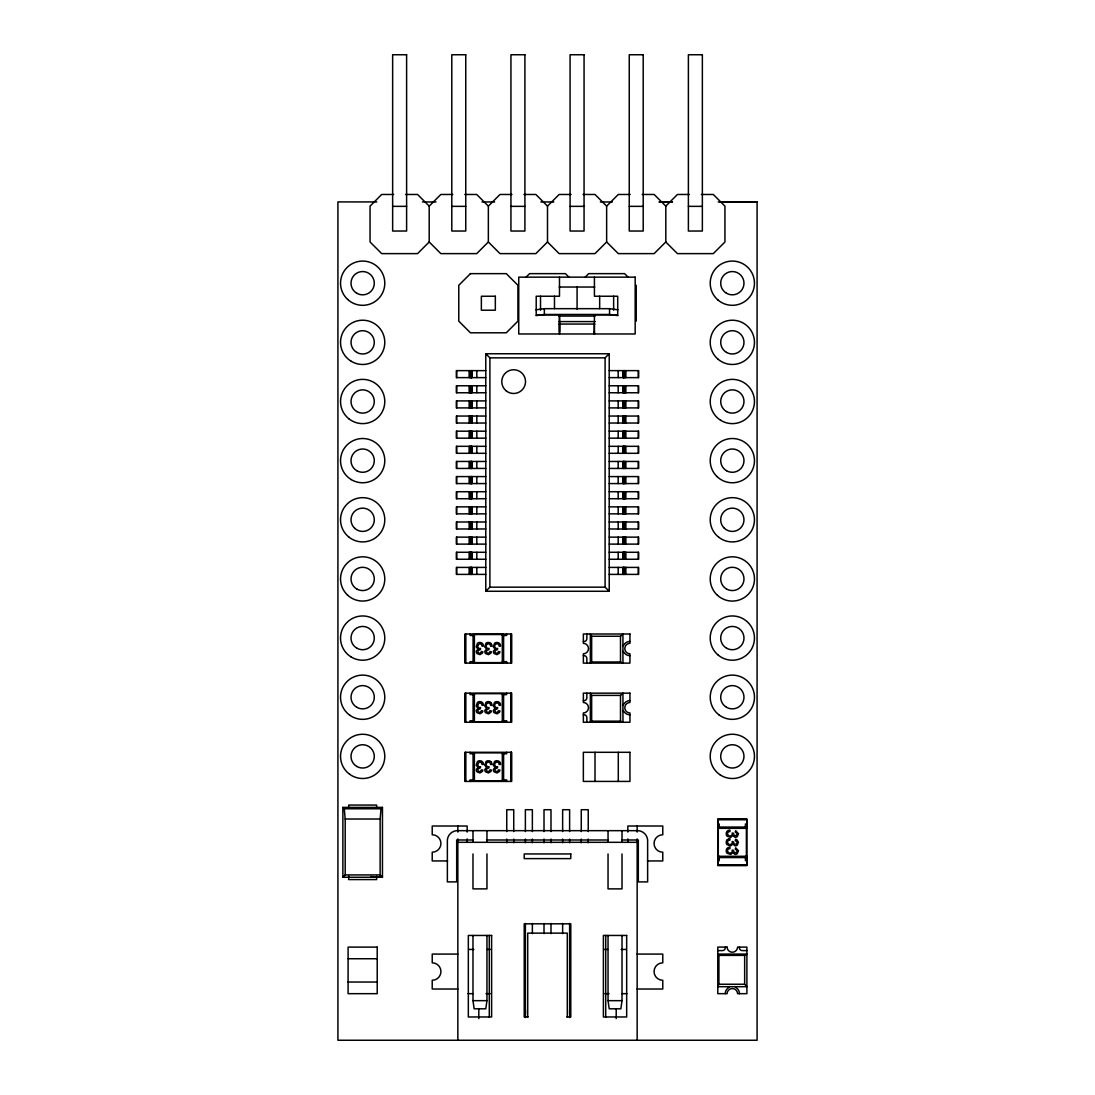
<?xml version="1.0" encoding="UTF-8"?>
<svg xmlns="http://www.w3.org/2000/svg" width="1095" height="1095" viewBox="0 0 1095 1095"><rect width="100%" height="100%" fill="white"/><g stroke="black" fill="none" stroke-linecap="round" stroke-linejoin="round"><path stroke-width="1.5" d="M559.49 331.648L559.49 314.881L536.208 314.881L536.208 296.239L559.49 296.239L559.49 277.144M594.352 324.065L594.352 333.975L594.421 314.881L617.717 314.881L617.703 296.239L594.421 296.239L594.421 277.144M718.293 856.29L718.293 827.053L746.379 827.053L746.379 857.563L718.293 857.563L718.293 856.29L746.379 856.29M525.395 1014.353L525.395 1010.151M569.646 1014.353L569.646 1010.124M370.904 876.561L382.456 877.246L380.129 874.919L380.129 819.019L381.046 808.781L382.456 807.385L342.872 807.385L342.872 877.246L382.456 877.246L382.456 807.385M486.96 935.458L486.96 1000.666L485.783 1008.81L474.149 1008.81L472.985 1000.666L472.985 935.458M622.015 935.458L622.015 1000.666L620.851 1008.81L609.217 1008.81L608.04 1000.666L608.04 935.458M718.909 984.241L717.786 986.691L746.899 986.691L744.655 984.241L744.655 955.387L746.899 954.087L717.786 954.087L718.909 955.387L718.909 984.241L744.655 984.241M464.759 194.472L476.708 194.472L488.356 206.12L488.356 241.981L476.708 253.616L440.847 253.616L429.199 241.981L429.199 206.12L440.847 194.472L452.796 194.472M429.199 241.981L417.565 253.616L381.703 253.616L370.055 241.981L370.055 206.12L381.703 194.472L393.653 194.472M488.356 206.12L499.991 194.472L511.954 194.472M488.356 241.981L499.991 253.616L535.852 253.616L547.5 241.981L547.5 206.12L559.148 194.472L571.097 194.472M526.079 277.144L529.569 273.64L565.431 273.64L568.921 277.144M642.204 194.472L654.153 194.472L665.801 206.12L665.801 241.981L654.153 253.616L618.292 253.616L606.644 241.981L606.644 206.12L618.292 194.472L630.241 194.472M606.644 241.981L595.009 253.616L559.148 253.616L547.5 241.981M585.223 277.144L588.713 273.64L624.574 273.64L628.078 277.144M665.801 206.12L677.435 194.472L689.398 194.472M609.217 591.273L605.097 587.166L605.097 357.86L609.217 353.753L485.783 353.753L485.783 591.273L609.217 591.273L609.217 353.753M485.783 591.273L489.903 587.166L489.903 357.86L485.783 353.753M342.872 877.246L345.199 874.919L345.199 819.019L344.268 808.781L342.872 807.385M591.656 636.25L620.495 636.25L622.945 634.005L622.945 663.118L620.495 661.996L591.656 661.996L590.342 663.118L590.342 634.005L591.656 636.25L591.656 661.996M591.656 695.393L620.495 695.393L622.945 693.162L622.945 722.262L620.495 721.153L591.656 721.153L590.342 722.262L590.342 693.162L591.656 695.393L591.656 721.153M728.531 838.893L729.913 838.647L729.982 840.029C725.355 839.988 728.148 846.613 731.46 844.026A2.08 2.08 0 0 0 732.254 842.52L732.172 841.535L733.445 841.781L734.334 844.19L736.579 844.026L737.154 842L735.251 840.577L735.635 839.222L736.908 839.728L738.441 842.178L737.318 845.094A3.121 3.121 0 0 1 735.046 845.833L732.76 844.108L730.721 845.915L727.094 844.71A3.477 3.477 0 0 1 726.231 842.712L726.355 841.234A3.299 3.299 0 0 1 727.381 839.578M535.961 309.817L544.352 308.667L609.559 308.667L617.963 309.817M535.961 315.62L544.352 314.47L609.559 314.47L617.963 315.62M405.602 194.472L417.565 194.472L429.199 206.12M523.903 194.472L535.852 194.472L547.5 206.12M583.046 194.472L595.009 194.472L606.644 206.12M701.347 194.472L713.297 194.472L724.945 206.12L724.945 241.981L713.297 253.616L677.435 253.616L665.801 241.981M376.803 201.932L337.917 201.918L337.917 1040.25L757.083 1040.25L757.083 201.918L719.634 201.932M422.451 201.945L435.974 201.945M482.046 201.945L494.653 201.945M540.889 201.945L553.81 201.973M600.347 201.986L612.392 201.945M660.052 201.932L671.974 201.932M658.944 201.973L672.481 201.973M718.169 201.945L757.083 201.918M392.64 206.353L406.615 206.353M451.797 206.353L465.758 206.353M510.941 206.353L524.916 206.353M570.084 206.353L584.059 206.353M629.242 206.353L643.203 206.353M688.385 206.353L702.36 206.353M559.162 287.041L594.763 287.041M558.751 316.072L595.16 316.072M558.751 321.588L595.16 321.588M559.011 324.065L594.9 324.065M489.903 357.86L605.097 357.86M485.783 370.63L456.396 370.63L456.396 377.624L485.783 377.624M609.217 370.63L638.604 370.63L638.604 377.624L609.217 377.624M485.783 385.768L456.396 385.768L456.396 392.763L485.783 392.763M609.217 385.768L638.604 385.768L638.604 392.763L609.217 392.763M485.783 400.907L456.396 400.907L456.396 407.901L485.783 407.901M609.217 400.907L638.604 400.907L638.604 407.901L609.217 407.901M485.783 416.045L456.396 416.045L456.396 423.026L485.783 423.026M609.217 416.045L638.604 416.045L638.604 423.026L609.217 423.026M485.783 431.184L456.396 431.184L456.396 438.164L485.783 438.164M609.217 431.184L638.604 431.184L638.604 438.164L609.217 438.164M485.783 446.322L456.396 446.322L456.396 453.303L485.783 453.303M609.217 446.322L638.604 446.322L638.604 453.303L609.217 453.303M485.783 461.46L456.396 461.46L456.396 468.441L485.783 468.441M609.217 461.46L638.604 461.46L638.604 468.441L609.217 468.441M485.783 476.585L456.396 476.585L456.396 483.579L485.783 483.579M609.217 476.585L638.604 476.585L638.604 483.579L609.217 483.579M485.783 491.723L456.396 491.723L456.396 498.718L485.783 498.718M609.217 491.723L638.604 491.723L638.604 498.718L609.217 498.718M485.783 506.862L456.396 506.862L456.396 513.856L485.783 513.856M609.217 506.862L638.604 506.862L638.604 513.856L609.217 513.856M485.783 522L456.396 522L456.396 528.981L485.783 528.981M609.217 522L638.604 522L638.604 528.981L609.217 528.981M485.783 537.139L456.396 537.139L456.396 544.119L485.783 544.119M609.217 537.139L638.604 537.139L638.604 544.119L609.217 544.119M485.783 552.277L456.396 552.277L456.396 559.258L485.783 559.258M609.217 552.277L638.604 552.277L638.604 559.258L609.217 559.258M485.783 567.415L456.396 567.415L456.396 574.396L485.783 574.396M609.217 567.415L638.604 567.415L638.604 574.396L609.217 574.396M489.903 587.166L605.097 587.166M474.381 635.47L470.042 635.47L470.042 634.005M502.318 635.47L506.656 635.47L506.656 634.005M622.836 645.776L623.78 645.01A7.104 7.104 0 0 1 629.94 641.465M622.836 651.361L623.78 652.114A7.104 7.104 0 0 0 629.94 655.672M474.381 661.667L470.042 661.667L470.042 663.118M502.318 661.667L506.656 661.667L506.656 663.118M474.381 694.613L470.042 694.613L470.042 693.162M502.318 694.613L506.656 694.613L506.656 693.162M622.836 704.92L623.78 704.167A7.104 7.104 0 0 1 629.94 700.608M622.836 710.504L623.78 711.271A7.104 7.104 0 0 0 629.94 714.816M474.381 720.811L470.042 720.811L470.042 722.262M502.318 720.811L506.656 720.811L506.656 722.262M474.381 753.757L470.042 753.757L470.042 752.306M502.318 753.757L506.656 753.757L506.656 752.306M474.381 779.955L470.042 779.955L470.042 781.419M502.318 779.955L506.656 779.955L506.656 781.419M344.268 808.781L381.046 808.781M345.199 819.019L380.129 819.019M717.786 819.019L746.899 819.019M717.786 824.001L719.237 824.001L719.237 828.34M746.899 824.001L745.435 824.001L745.435 828.34M718.293 828.34L746.379 828.34M473.314 839.988L456.683 839.988L456.683 881.899L447.362 881.899L447.362 839.988A10.225 10.225 0 0 1 456.683 830.667L638.317 830.667A10.225 10.225 0 0 1 647.638 839.988L647.638 881.899L638.317 881.899L638.317 839.988L621.686 839.988M486.618 839.988L608.382 839.988M457.847 842.315L637.153 842.315M717.786 860.615L719.237 860.615L719.237 856.29M746.899 860.615L745.435 860.615L745.435 856.29M447.595 860.944L432.224 860.944L432.224 852.211A8.733 8.733 0 0 0 440.957 843.478A8.733 8.733 0 0 0 432.224 834.746L432.224 826.013L467.154 826.013L467.154 832.063M647.405 860.944L662.776 860.944L662.776 852.211A8.733 8.733 0 0 1 654.043 843.478A8.733 8.733 0 0 1 662.776 834.746L662.776 826.013L627.846 826.013L627.846 832.063M717.786 865.597L746.899 865.597M345.199 874.919L380.129 874.919M468.838 949.433L473.861 949.433M487.275 949.433L490.628 949.433M604.372 949.433L607.725 949.433M621.139 949.433L626.162 949.433M717.786 950.597L722.44 950.597A2.861 2.861 0 0 0 725.232 947.107M746.899 950.597L742.232 950.597A2.861 2.861 0 0 1 739.44 947.107M457.847 954.087L432.224 954.087L432.224 962.82A8.733 8.733 0 0 1 440.957 971.552A8.733 8.733 0 0 1 432.224 980.285L432.224 989.018L457.847 989.018M637.153 954.087L662.776 954.087L662.776 962.82A8.733 8.733 0 0 0 654.043 971.552A8.733 8.733 0 0 0 662.776 980.285L662.776 989.018L637.153 989.018M718.909 955.387L744.655 955.387M348.1 958.741L377.214 958.741M348.1 982.037L377.214 982.037M468.071 993.671L472.985 993.671M485.988 993.671L490.19 993.671M604.81 993.671L609.012 993.671M622.015 993.671L626.929 993.671M472.985 1000.666L486.96 1000.666M608.04 1000.666L622.015 1000.666M528.173 1016.968L524.218 1016.968L524.218 923.81L570.782 923.81L570.782 1016.968L566.827 1016.968M500.305 644.75L500.552 646.132L499.169 646.214C499.211 641.588 492.599 644.366 495.173 647.679A2.08 2.08 0 0 0 496.692 648.473L497.664 648.404L497.417 649.677L495.022 650.567L495.186 652.812L497.198 653.386L498.636 651.484L499.977 651.867L499.471 653.126L497.034 654.659L494.105 653.537A3.121 3.121 0 0 1 493.366 651.279L495.091 648.993L493.284 646.94L494.502 643.312A3.477 3.477 0 0 1 496.487 642.464L497.965 642.587A3.299 3.299 0 0 1 499.635 643.614M491.764 644.75L492.011 646.132L490.628 646.214C490.669 641.588 484.058 644.366 486.632 647.679A2.08 2.08 0 0 0 488.151 648.473L489.123 648.404L488.876 649.677L486.481 650.567L486.645 652.812L488.657 653.386L490.095 651.484L491.436 651.867L490.93 653.126L488.493 654.659L485.564 653.537A3.121 3.121 0 0 1 484.825 651.279L486.55 648.993L484.743 646.94L485.961 643.312A3.477 3.477 0 0 1 487.946 642.464L489.424 642.587A3.299 3.299 0 0 1 491.094 643.614M500.305 703.907L500.552 705.289L499.169 705.358C499.211 700.732 492.599 703.524 495.173 706.836A2.08 2.08 0 0 0 496.692 707.63L497.664 707.548L497.417 708.821L495.022 709.711L495.186 711.955L497.198 712.53L498.636 710.628L499.977 711.011L499.471 712.284L497.034 713.817L494.105 712.694A3.121 3.121 0 0 1 493.366 710.422L495.091 708.136L493.284 706.097L494.502 702.47A3.477 3.477 0 0 1 496.487 701.608L497.965 701.731A3.299 3.299 0 0 1 499.635 702.757M491.764 703.907L492.011 705.289L490.628 705.358C490.669 700.732 484.058 703.524 486.632 706.836A2.08 2.08 0 0 0 488.151 707.63L489.123 707.548L488.876 708.821L486.481 709.711L486.645 711.955L488.657 712.53L490.095 710.628L491.436 711.011L490.93 712.284L488.493 713.817L485.564 712.694A3.121 3.121 0 0 1 484.825 710.422L486.55 708.136L484.743 706.097L485.961 702.47A3.477 3.477 0 0 1 487.946 701.608L489.424 701.731A3.299 3.299 0 0 1 491.094 702.757M500.305 763.051L500.552 764.433L499.169 764.502C499.211 759.889 492.599 762.668 495.173 765.98A2.08 2.08 0 0 0 496.692 766.774L497.664 766.692L497.417 767.965L495.022 768.854L495.186 771.113L497.198 771.688L498.636 769.785L499.977 770.155L499.471 771.428L497.034 772.961L494.105 771.838A3.121 3.121 0 0 1 493.366 769.58L495.091 767.294L493.284 765.241L494.502 761.614A3.477 3.477 0 0 1 496.487 760.765L497.965 760.874A3.299 3.299 0 0 1 499.635 761.915M491.764 763.051L492.011 764.433L490.628 764.502C490.669 759.889 484.058 762.668 486.632 765.98A2.08 2.08 0 0 0 488.151 766.774L489.123 766.692L488.876 767.965L486.481 768.854L486.645 771.113L488.657 771.688L490.095 769.785L491.436 770.155L490.93 771.428L488.493 772.961L485.564 771.838A3.121 3.121 0 0 1 484.825 769.58L486.55 767.294L484.743 765.241L485.961 761.614A3.477 3.477 0 0 1 487.946 760.765L489.424 760.874A3.299 3.299 0 0 1 491.094 761.915M746.899 828.34L746.899 819.347L717.786 819.347L717.786 828.34M746.899 856.29L746.899 865.283L717.786 865.283L717.786 856.29M735.128 986.568L735.895 987.526A7.104 7.104 0 0 1 739.44 993.671M729.544 986.568L728.791 987.526A7.104 7.104 0 0 0 725.232 993.671M638.317 370.63L638.317 377.624M638.317 385.768L638.317 392.763M638.317 400.907L638.317 407.901M638.317 416.045L638.317 423.026M638.317 431.184L638.317 438.164M638.317 446.322L638.317 453.303M638.317 461.46L638.317 468.441M638.317 476.585L638.317 483.579M638.317 491.723L638.317 498.718M638.317 506.862L638.317 513.856M638.317 522L638.317 528.981M638.317 537.139L638.317 544.119M638.317 552.277L638.317 559.258M638.317 567.415L638.317 574.396M637.153 826.013L637.153 832.063M637.153 838.907L637.153 1040.25M636.222 285.289L636.222 321.15M627.846 838.907L627.846 842.315M625.847 370.63L625.847 377.624M625.847 385.768L625.847 392.763M625.847 400.907L625.847 407.901M625.847 416.045L625.847 423.026M625.847 431.184L625.847 438.164M625.847 446.322L625.847 453.303M625.847 461.46L625.847 468.441M625.847 476.585L625.847 483.579M625.847 491.723L625.847 498.718M625.847 506.862L625.847 513.856M625.847 522L625.847 528.981M625.847 537.139L625.847 544.119M625.847 552.277L625.847 559.258M625.847 567.415L625.847 574.396M625.053 370.63L625.053 377.624M625.053 385.768L625.053 392.763M625.053 400.907L625.053 407.901M625.053 416.045L625.053 423.026M625.053 431.184L625.053 438.164M625.053 446.322L625.053 453.303M625.053 461.46L625.053 468.441M625.053 476.585L625.053 483.579M625.053 491.723L625.053 498.718M625.053 506.862L625.053 513.856M625.053 522L625.053 528.981M625.053 537.139L625.053 544.119M625.053 552.277L625.053 559.258M625.053 567.415L625.053 574.396M624.342 370.63L624.342 377.624M624.342 385.768L624.342 392.763M624.342 400.907L624.342 407.901M624.342 416.045L624.342 423.026M624.342 431.184L624.342 438.164M624.342 446.322L624.342 453.303M624.342 461.46L624.342 468.441M624.342 476.585L624.342 483.579M624.342 491.723L624.342 498.718M624.342 506.862L624.342 513.856M624.342 522L624.342 528.981M624.342 537.139L624.342 544.119M624.342 552.277L624.342 559.258M624.342 567.415L624.342 574.396M623.753 370.63L623.753 377.624M623.753 385.768L623.753 392.763M623.753 400.907L623.753 407.901M623.753 416.045L623.753 423.026M623.753 431.184L623.753 438.164M623.753 446.322L623.753 453.303M623.753 461.46L623.753 468.441M623.753 476.585L623.753 483.579M623.753 491.723L623.753 498.718M623.753 506.862L623.753 513.856M623.753 522L623.753 528.981M623.753 537.139L623.753 544.119M623.753 552.277L623.753 559.258M623.753 567.415L623.753 574.396M623.356 370.63L623.356 377.624M623.356 385.768L623.356 392.763M623.356 400.907L623.356 407.901M623.356 416.045L623.356 423.026M623.356 431.184L623.356 438.164M623.356 446.322L623.356 453.303M623.356 461.46L623.356 468.441M623.356 476.585L623.356 483.579M623.356 491.723L623.356 498.718M623.356 506.862L623.356 513.856M623.356 522L623.356 528.981M623.356 537.139L623.356 544.119M623.356 552.277L623.356 559.258M623.356 567.415L623.356 574.396M623.123 370.63L623.137 377.624M623.123 385.768L623.137 392.763M623.123 400.907L623.137 407.901M623.137 416.045L623.123 423.026M623.137 431.184L623.123 438.164M623.137 446.322L623.123 453.303M623.123 461.46L623.137 468.441M623.123 476.585L623.137 483.579M623.137 491.723L623.123 498.718M623.137 506.862L623.123 513.856M623.137 522L623.123 528.981M623.123 537.139L623.137 544.119M623.137 552.277L623.123 559.258M623.137 567.415L623.123 574.396M622.015 830.667L622.015 842.315M622.015 853.949L622.015 888.88L608.04 888.88L608.04 853.949M620.495 636.25L620.495 661.996M620.495 695.393L620.495 721.153M618.182 370.63L618.182 377.624M618.182 385.768L618.182 392.763M618.182 400.907L618.182 407.901M618.182 416.045L618.182 423.026M618.182 431.184L618.182 438.164M618.182 446.322L618.182 453.303M618.182 461.46L618.182 468.441M618.182 476.585L618.182 483.579M618.182 491.723L618.182 498.718M618.182 506.862L618.182 513.856M618.182 522L618.182 528.981M618.182 537.139L618.182 544.119M618.182 552.277L618.182 559.258M618.182 567.415L618.182 574.396M618.292 752.306L618.292 781.419M616.198 1008.646L616.198 1018.624M613.638 296.239L613.638 310.213M609.559 308.667L609.559 314.47M608.04 830.667L608.04 842.315M605.713 935.39L605.713 1017.132M599.663 296.239L599.663 308.653M595.009 752.306L595.009 781.419M594.421 331.634L594.421 333.975M588.248 831.57L588.248 809.711L581.267 809.711L581.267 831.57M588.248 839.057L588.248 842.712M586.852 634.005L586.852 638.672A2.861 2.861 0 0 1 583.361 641.465M586.852 663.118L586.852 658.465A2.861 2.861 0 0 0 583.361 655.672M586.852 693.162L586.852 697.816A2.861 2.861 0 0 1 583.361 700.608M586.852 722.262L586.852 717.608A2.861 2.861 0 0 0 583.361 714.816M581.267 839.057L581.267 842.712M577.079 287L577.079 309.201M569.619 831.57L569.619 809.711L562.638 809.711L562.638 831.57M569.619 839.057L569.619 842.712M569.619 923.441L569.646 1017.556M567.292 1016.968L567.292 933.132L527.708 933.132L527.708 1016.968M562.638 839.057L562.638 842.712M562.638 923.441L562.638 933.652M559.559 324.065L559.559 333.975M559.49 314.881L559.49 333.975M554.481 296.239L554.481 308.653M550.99 831.57L550.99 809.711L544.01 809.711L544.01 831.57M550.99 839.057L550.99 842.712M550.99 923.441L550.99 933.652M544.352 308.667L544.352 314.47M544.01 839.057L544.01 842.712M544.01 923.441L544.01 933.652M540.519 296.239L540.519 310.213M532.362 831.57L532.362 809.711L525.381 809.711L525.381 831.57M532.362 839.057L532.362 842.712M532.362 923.441L532.362 933.652M525.381 839.057L525.381 842.712M525.381 923.441L525.395 1017.542M513.733 831.57L513.733 809.711L506.752 809.711L506.752 831.57M513.733 839.057L513.733 842.712M511.639 634.005L511.639 663.118M511.639 693.162L511.639 722.262M511.639 752.306L511.639 781.419M510.995 634.005L510.995 663.118M510.995 693.162L510.995 722.262M510.995 752.306L510.995 781.419M506.752 839.057L506.752 842.712M502.318 634.525L502.318 662.612M502.318 693.669L502.318 721.756M502.318 752.826L502.318 780.899M489.287 935.39L489.287 1017.132M486.96 830.667L486.96 842.315M486.96 853.949L486.96 888.88L472.985 888.88L472.985 853.949M478.802 1008.646L478.802 1018.624M476.818 370.63L476.818 377.624M476.818 385.768L476.818 392.763M476.818 400.907L476.818 407.901M476.818 416.045L476.818 423.026M476.818 431.184L476.818 438.164M476.818 446.322L476.818 453.303M476.818 461.46L476.818 468.441M476.818 476.585L476.818 483.579M476.818 491.723L476.818 498.718M476.818 506.862L476.818 513.856M476.818 522L476.818 528.981M476.818 537.139L476.818 544.119M476.818 552.277L476.818 559.258M476.818 567.415L476.818 574.396M474.381 634.525L474.381 662.612M474.381 693.669L474.381 721.756M474.381 752.826L474.381 780.899M472.985 830.667L472.985 842.315M471.863 370.63L471.877 377.624M471.863 385.768L471.877 392.763M471.877 400.907L471.863 407.901M471.877 416.045L471.863 423.026M471.877 431.184L471.863 438.164M471.863 446.322L471.877 453.303M471.877 461.46L471.863 468.441M471.863 476.585L471.877 483.579M471.863 491.723L471.877 498.718M471.863 506.862L471.877 513.856M471.877 522L471.863 528.981M471.877 537.139L471.863 544.119M471.877 552.277L471.863 559.258M471.863 567.415L471.877 574.396M471.644 370.63L471.644 377.624M471.644 385.768L471.644 392.763M471.644 400.907L471.644 407.901M471.644 416.045L471.644 423.026M471.644 431.184L471.644 438.164M471.644 446.322L471.644 453.303M471.644 461.46L471.644 468.441M471.644 476.585L471.644 483.579M471.644 491.723L471.644 498.718M471.644 506.862L471.644 513.856M471.644 522L471.644 528.981M471.644 537.139L471.644 544.119M471.644 552.277L471.644 559.258M471.644 567.415L471.644 574.396M471.247 370.63L471.247 377.624M471.247 385.768L471.247 392.763M471.247 400.907L471.247 407.901M471.247 416.045L471.247 423.026M471.247 431.184L471.247 438.164M471.247 446.322L471.247 453.303M471.247 461.46L471.247 468.441M471.247 476.585L471.247 483.579M471.247 491.723L471.247 498.718M471.247 506.862L471.247 513.856M471.247 522L471.247 528.981M471.247 537.139L471.247 544.119M471.247 552.277L471.247 559.258M471.247 567.415L471.247 574.396M470.658 370.63L470.658 377.624M470.658 385.768L470.658 392.763M470.658 400.907L470.658 407.901M470.658 416.045L470.658 423.026M470.658 431.184L470.658 438.164M470.658 446.322L470.658 453.303M470.658 461.46L470.658 468.441M470.658 476.585L470.658 483.579M470.658 491.723L470.658 498.718M470.658 506.862L470.658 513.856M470.658 522L470.658 528.981M470.658 537.139L470.658 544.119M470.658 552.277L470.658 559.258M470.658 567.415L470.658 574.396M469.947 370.63L469.947 377.624M469.947 385.768L469.947 392.763M469.947 400.907L469.947 407.901M469.947 416.045L469.947 423.026M469.947 431.184L469.947 438.164M469.947 446.322L469.947 453.303M469.947 461.46L469.947 468.441M469.947 476.585L469.947 483.579M469.947 491.723L469.947 498.718M469.947 506.862L469.947 513.856M469.947 522L469.947 528.981M469.947 537.139L469.947 544.119M469.947 552.277L469.947 559.258M469.947 567.415L469.947 574.396M469.153 370.63L469.153 377.624M469.153 385.768L469.153 392.763M469.153 400.907L469.153 407.901M469.153 416.045L469.153 423.026M469.153 431.184L469.153 438.164M469.153 446.322L469.153 453.303M469.153 461.46L469.153 468.441M469.153 476.585L469.153 483.579M469.153 491.723L469.153 498.718M469.153 506.862L469.153 513.856M469.153 522L469.153 528.981M469.153 537.139L469.153 544.119M469.153 552.277L469.153 559.258M469.153 567.415L469.153 574.396M467.154 838.907L467.154 842.315M465.703 634.005L465.703 663.118M465.703 693.162L465.703 722.262M465.703 752.306L465.703 781.419M465.06 634.005L465.06 663.118M465.06 693.162L465.06 722.262M465.06 752.306L465.06 781.419M457.847 826.013L457.847 832.063M457.847 838.907L457.847 1040.25M456.683 370.63L456.683 377.624M456.683 385.768L456.683 392.763M456.683 400.907L456.683 407.901M456.683 416.045L456.683 423.026M456.683 431.184L456.683 438.164M456.683 446.322L456.683 453.303M456.683 461.46L456.683 468.441M456.683 476.585L456.683 483.579M456.683 491.723L456.683 498.718M456.683 506.862L456.683 513.856M456.683 522L456.683 528.981M456.683 537.139L456.683 544.119M456.683 552.277L456.683 559.258M456.683 567.415L456.683 574.396M376.639 808.274L376.639 805.058L348.689 805.058L348.689 808.274M376.639 876.082L376.639 879.572L348.689 879.572L348.689 876.082M727.395 839.81A3.477 3.477 0 0 1 728.503 839.153M490.847 643.627A3.477 3.477 0 0 1 491.504 644.736M499.388 643.627A3.477 3.477 0 0 1 500.059 644.736M490.847 702.771A3.477 3.477 0 0 1 491.504 703.88M499.388 702.771A3.477 3.477 0 0 1 500.059 703.88M490.847 761.915A3.477 3.477 0 0 1 491.504 763.023M499.388 761.915A3.477 3.477 0 0 1 500.059 763.023M717.786 819.662L717.786 864.954L746.899 864.954L746.899 819.662L717.786 819.662M738.441 833.637L737.318 836.553A3.121 3.121 0 0 1 735.046 837.292L732.76 835.567L730.721 837.374L727.094 836.169A3.477 3.477 0 0 1 726.231 834.171L726.355 832.693A3.299 3.299 0 0 1 727.381 831.037A3.572 3.572 0 0 1 728.531 830.352L729.913 830.106L729.982 831.488C725.355 831.447 728.148 838.072 731.46 835.485A2.08 2.08 0 0 0 732.254 833.979L732.172 832.994L733.445 833.24L734.334 835.649L736.579 835.485L737.154 833.459L735.251 832.036L735.635 830.681L738.441 833.637M738.441 850.719L737.318 853.635A3.121 3.121 0 0 1 735.046 854.374L732.76 852.663L730.721 854.456L727.094 853.251A3.477 3.477 0 0 1 726.231 851.267L726.355 849.775A3.299 3.299 0 0 1 727.381 848.119A3.572 3.572 0 0 1 728.531 847.434L729.913 847.188L729.982 848.57C725.355 848.529 728.148 855.154 731.46 852.567A2.08 2.08 0 0 0 732.254 851.061L732.172 850.076L733.445 850.336L734.334 852.731L736.579 852.567L737.154 850.555L735.251 849.118L735.635 847.763L738.441 850.719M477.68 645.461L478.091 647.679A2.08 2.08 0 0 0 479.61 648.473L480.582 648.404L480.335 649.677L477.94 650.567L478.104 652.812L480.116 653.386L481.554 651.484L482.895 651.867L482.389 653.126L479.952 654.659L477.023 653.537A3.121 3.121 0 0 1 476.284 651.279L478.009 648.993L476.202 646.94L477.42 643.312A3.477 3.477 0 0 1 479.405 642.464L480.883 642.587A3.299 3.299 0 0 1 482.553 643.614A3.572 3.572 0 0 1 483.224 644.75L483.47 646.132L482.087 646.214L481.417 644.339L479.624 643.682L477.68 645.461M477.68 704.605L478.091 706.836A2.08 2.08 0 0 0 479.61 707.63L480.582 707.548L480.335 708.821L477.94 709.711L478.104 711.955L480.116 712.53L481.554 710.628L482.895 711.011L482.389 712.284L479.952 713.817L477.023 712.694A3.121 3.121 0 0 1 476.284 710.422L478.009 708.136L476.202 706.097L477.42 702.47A3.477 3.477 0 0 1 479.405 701.608L480.883 701.731A3.299 3.299 0 0 1 482.553 702.757A3.572 3.572 0 0 1 483.224 703.907L483.47 705.289L482.087 705.358L481.417 703.496L479.624 702.826L477.68 704.605M477.68 763.762L478.091 765.98A2.08 2.08 0 0 0 479.61 766.774L480.582 766.692L480.335 767.965L477.94 768.854L478.104 771.113L480.116 771.688L481.554 769.785L482.895 770.155L482.389 771.428L479.952 772.961L477.023 771.838A3.121 3.121 0 0 1 476.284 769.58L478.009 767.294L476.202 765.241L477.42 761.614A3.477 3.477 0 0 1 479.405 760.765L480.883 760.874A3.299 3.299 0 0 1 482.553 761.915A3.572 3.572 0 0 1 483.224 763.051L483.47 764.433L482.087 764.502L481.417 762.64L479.624 761.983L477.68 763.762M470.426 273.64L458.778 285.289L458.778 321.15L470.426 332.798L506.287 332.798L517.921 321.15L517.921 285.289L506.287 273.64L470.426 273.64M406.615 54.75L392.64 54.75L392.64 231.031L406.615 231.031L406.615 54.75M465.758 54.75L451.797 54.75L451.797 231.031L465.758 231.031L465.758 54.75M524.916 54.75L510.941 54.75L510.941 231.031L524.916 231.031L524.916 54.75M584.059 54.75L570.084 54.75L570.084 231.031L584.059 231.031L584.059 54.75M643.203 54.75L629.242 54.75L629.242 231.031L643.203 231.031L643.203 54.75M702.36 54.75L688.385 54.75L688.385 231.031L702.36 231.031L702.36 54.75M635.168 277.144L518.743 277.144L518.743 333.975L635.168 333.975L635.168 277.144M495.337 296.239L481.362 296.239L481.362 310.213L495.337 310.213L495.337 296.239M511.324 634.005L465.389 634.005L465.389 663.118L511.324 663.118L511.324 634.005M629.94 634.005L583.361 634.005L583.361 643.326A5.242 5.242 0 0 1 588.48 648.568A5.242 5.242 0 0 1 583.361 653.811L583.361 663.118L629.94 663.118L629.94 653.811A5.242 5.242 0 0 1 624.807 648.568A5.242 5.242 0 0 1 629.94 643.326L629.94 634.005M503.604 634.525L473.095 634.525L473.095 662.612L503.604 662.612L503.604 634.525M511.324 693.162L465.389 693.162L465.389 722.262L511.324 722.262L511.324 693.162M629.94 693.162L583.361 693.162L583.361 702.47A5.242 5.242 0 0 1 588.48 707.712A5.242 5.242 0 0 1 583.361 712.954L583.361 722.262L629.94 722.262L629.94 712.954A5.242 5.242 0 0 1 624.807 707.712A5.242 5.242 0 0 1 629.94 702.47L629.94 693.162M503.604 693.669L473.095 693.669L473.095 721.756L503.604 721.756L503.604 693.669M511.324 752.306L465.389 752.306L465.389 781.419L511.324 781.419L511.324 752.306M629.94 752.306L583.361 752.306L583.361 781.419L629.94 781.419L629.94 752.306M503.604 752.826L473.095 752.826L473.095 780.899L503.604 780.899L503.604 752.826M570.782 853.949L524.218 853.949L524.218 858.617L570.782 858.617L570.782 853.949M491.614 935.458L468.332 935.458L468.332 1016.968L491.614 1016.968L491.614 935.458M626.668 935.458L603.386 935.458L603.386 1016.968L626.668 1016.968L626.668 935.458M377.214 947.107L348.1 947.107L348.1 993.671L377.214 993.671L377.214 947.107M727.094 947.107L717.786 947.107L717.786 993.671L727.094 993.671A5.242 5.242 0 0 1 732.336 988.552A5.242 5.242 0 0 1 737.578 993.671L746.899 993.671L746.899 947.107L737.578 947.107A5.242 5.242 0 0 1 732.336 952.226A5.242 5.242 0 0 1 727.094 947.107M505.917 390.628A11.881 11.881 0 0 0 525.326 383.811A11.881 11.881 0 0 0 509.709 370.411A11.881 11.881 0 0 0 505.917 390.628M348.799 537.029A22.119 22.119 0 0 0 384.523 523.164A22.119 22.119 0 0 0 354.657 499.169A22.119 22.119 0 0 0 348.799 537.029M351.358 361.364A22.119 22.119 0 0 0 384.783 342.625A22.119 22.119 0 0 0 351.851 323.039A22.119 22.119 0 0 0 351.358 361.364M356.833 293.282A11.648 11.648 0 0 0 374.298 283.194A11.648 11.648 0 0 0 356.833 273.107A11.648 11.648 0 0 0 356.833 293.282M356.833 411.569A11.648 11.648 0 0 0 374.298 401.495A11.648 11.648 0 0 0 356.833 391.408A11.648 11.648 0 0 0 356.833 411.569M356.833 470.727A11.648 11.648 0 0 0 374.298 460.639A11.648 11.648 0 0 0 356.833 450.551A11.648 11.648 0 0 0 356.833 470.727M354.739 528.324A11.648 11.648 0 0 0 374.011 522.383A11.648 11.648 0 0 0 359.242 508.655A11.648 11.648 0 0 0 354.739 528.324M356.833 589.014A11.648 11.648 0 0 0 374.298 578.94A11.648 11.648 0 0 0 356.833 568.852A11.648 11.648 0 0 0 356.833 589.014M356.833 648.172A11.648 11.648 0 0 0 374.298 638.084A11.648 11.648 0 0 0 356.833 627.996A11.648 11.648 0 0 0 356.833 648.172M356.833 707.315A11.648 11.648 0 0 0 374.298 697.241A11.648 11.648 0 0 0 356.833 687.154A11.648 11.648 0 0 0 356.833 707.315M726.519 352.426A11.648 11.648 0 0 0 743.984 342.338A11.648 11.648 0 0 0 726.519 332.264A11.648 11.648 0 0 0 726.519 352.426M356.833 766.473A11.648 11.648 0 0 0 374.298 756.385A11.648 11.648 0 0 0 356.833 746.297A11.648 11.648 0 0 0 356.833 766.473M356.833 352.426A11.648 11.648 0 0 0 374.298 342.338A11.648 11.648 0 0 0 356.833 332.264A11.648 11.648 0 0 0 356.833 352.426M726.519 766.473A11.648 11.648 0 0 0 743.984 756.385A11.648 11.648 0 0 0 726.519 746.297A11.648 11.648 0 0 0 726.519 766.473M726.519 293.282A11.648 11.648 0 0 0 743.984 283.194A11.648 11.648 0 0 0 726.519 273.107A11.648 11.648 0 0 0 726.519 293.282M726.519 470.727A11.648 11.648 0 0 0 743.984 460.639A11.648 11.648 0 0 0 726.519 450.551A11.648 11.648 0 0 0 726.519 470.727M724.411 528.324A11.648 11.648 0 0 0 743.683 522.383A11.648 11.648 0 0 0 728.914 508.655A11.648 11.648 0 0 0 724.411 528.324M726.519 411.569A11.648 11.648 0 0 0 743.984 401.495A11.648 11.648 0 0 0 726.519 391.408A11.648 11.648 0 0 0 726.519 411.569M726.519 589.014A11.648 11.648 0 0 0 743.984 578.94A11.648 11.648 0 0 0 726.519 568.852A11.648 11.648 0 0 0 726.519 589.014M726.519 707.315A11.648 11.648 0 0 0 743.984 697.241A11.648 11.648 0 0 0 726.519 687.154A11.648 11.648 0 0 0 726.519 707.315M726.519 648.172A11.648 11.648 0 0 0 743.984 638.084A11.648 11.648 0 0 0 726.519 627.996A11.648 11.648 0 0 0 726.519 648.172M350.742 656.726A22.119 22.119 0 0 0 384.756 639.097A22.119 22.119 0 0 0 352.48 618.442A22.119 22.119 0 0 0 350.742 656.726M349.141 419.002A22.119 22.119 0 0 0 384.591 404.438A22.119 22.119 0 0 0 354.26 381.033A22.119 22.119 0 0 0 349.141 419.002M347.567 595.105A22.119 22.119 0 0 0 384.208 583.922A22.119 22.119 0 0 0 356.203 557.779A22.119 22.119 0 0 0 347.567 595.105M351.166 479.542A22.119 22.119 0 0 0 384.783 461.132A22.119 22.119 0 0 0 352.029 441.244A22.119 22.119 0 0 0 351.166 479.542M718.388 655.262A22.119 22.119 0 0 0 754.181 641.574A22.119 22.119 0 0 0 724.438 617.416A22.119 22.119 0 0 0 718.388 655.262M718.799 714.72A22.119 22.119 0 0 0 754.263 700.225A22.119 22.119 0 0 0 723.959 676.765A22.119 22.119 0 0 0 718.799 714.72M718.019 300.057A22.119 22.119 0 0 0 754.099 287.15A22.119 22.119 0 0 0 724.89 262.362A22.119 22.119 0 0 0 718.019 300.057M718.046 359.228A22.119 22.119 0 0 0 754.113 346.28A22.119 22.119 0 0 0 724.863 321.519A22.119 22.119 0 0 0 718.046 359.228M347.662 299.455A22.119 22.119 0 0 0 384.249 288.053A22.119 22.119 0 0 0 356.08 262.075A22.119 22.119 0 0 0 347.662 299.455M720.236 774.904A22.119 22.119 0 0 0 754.428 757.617A22.119 22.119 0 0 0 722.358 736.634A22.119 22.119 0 0 0 720.236 774.904M720.647 420.275A22.119 22.119 0 0 0 754.455 402.235A22.119 22.119 0 0 0 721.933 381.977A22.119 22.119 0 0 0 720.647 420.275M716.965 476.544A22.119 22.119 0 0 0 753.798 466.005A22.119 22.119 0 0 0 726.245 439.369A22.119 22.119 0 0 0 716.965 476.544M718.758 537.262A22.119 22.119 0 0 0 754.25 522.808A22.119 22.119 0 0 0 724 499.293A22.119 22.119 0 0 0 718.758 537.262M349.907 715.309A22.119 22.119 0 0 0 384.687 699.24A22.119 22.119 0 0 0 353.384 677.148A22.119 22.119 0 0 0 349.907 715.309M349.743 774.343A22.119 22.119 0 0 0 384.673 758.589A22.119 22.119 0 0 0 353.562 736.223A22.119 22.119 0 0 0 349.743 774.343M717.499 595.351A22.119 22.119 0 0 0 753.976 583.58A22.119 22.119 0 0 0 725.547 557.889A22.119 22.119 0 0 0 717.499 595.351"/></g></svg>
